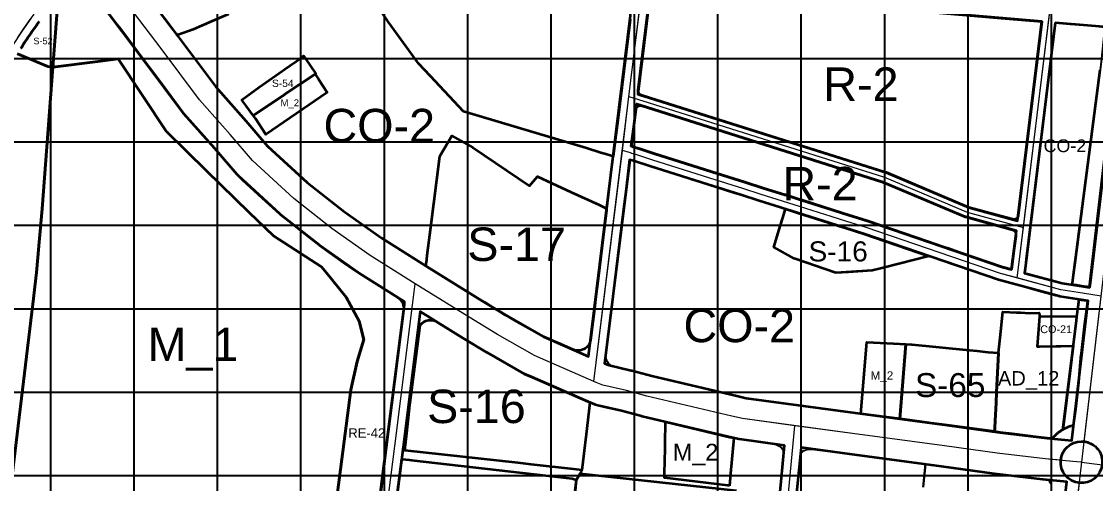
# Model space of a CAD drawing. Header units: millimetres. Extents: x 464536 to 476893, y 870501 to 881610.
# Drawn here: x 467465 to 468753, y 877190 to 877744 of the extents above; entities that cross this region are included whole.
import ezdxf
from ezdxf.enums import TextEntityAlignment as Align

# ---------------------------------------------------------------- set-up
doc = ezdxf.new("R2010")
doc.units = ezdxf.units.MM
for name, color, linetype, lineweight in [('Administration', 16, 'Continuous', 35), ('Center_1', 7, 'Continuous', 5), ('Land Use Code', 7, 'Continuous', 35), ('Manufacturing and storage', 212, 'Continuous', 35), ('Mixed use', 30, 'Continuous', 35), ('Proposed Road Net work', 7, 'Continuous', 35), ('Recreational _ Environmental', 84, 'Continuous', 35), ('Services', 170, 'Continuous', 35), ('Special Functions-', 9, 'Continuous', 35)]:
    doc.layers.add(name, color=color, linetype=linetype, lineweight=lineweight)
doc.layers.add('Commerce_ Business _ Trade', color=10, linetype='Continuous')
doc.layers.add('Grid1', color=7, linetype='Continuous')
doc.styles.add('Arial', font='arial.ttf')

msp = doc.modelspace()

# ---------------------------------------------------------------- linework, layer by layer
at = {"layer": 'Administration'}
msp.add_lwpolyline([(468683.9, 877246.1), (468683.9, 877246.1), (468652.7, 877249.9), (468638.1, 877251.7), (468631.8, 877252.6), (468632, 877257.2), (468632, 877257.3), (468632.4, 877265.5), (468633.5, 877287.1), (468634.1, 877299.9), (468636.5, 877346.8), (468636.5, 877346.9), (468638.4, 877365), (468640, 877380.3), (468640, 877380.5), (468641.7, 877396.1), (468641.7, 877396.3), (468658.2, 877395.5), (468662.9, 877395.3), (468673.8, 877394.7), (468685.3, 877395.1), (468685.7, 877392.4), (468685.5, 877390.5), (468683, 877354.5), (468685.6, 877354.5), (468705.7, 877355), (468711.4, 877355.2), (468726.2, 877355.5), (468726.2, 877355.4), (468724.2, 877339.1), (468722.5, 877326), (468713.6, 877254.9), (468713.1, 877254.6), (468712.4, 877254.2), (468711.7, 877253.8), (468711, 877253.3), (468710.3, 877252.9), (468709.7, 877252.4), (468709, 877251.9), (468708.4, 877251.5), (468707.8, 877251), (468707.1, 877250.4), (468706.5, 877249.9), (468705.9, 877249.4), (468705.3, 877248.9), (468704.8, 877248.3), (468704.2, 877247.7), (468703.6, 877247.2), (468703.1, 877246.6), (468702.5, 877246), (468702, 877245.4), (468701.5, 877244.8), (468701, 877244.2), (468694.9, 877244.8), (468683.9, 877246.1), (468683.9, 877246.1)], close=True, dxfattribs=at)
at = {"layer": 'Center_1'}
for points in [[(468151.4, 877312.7), (468278, 878344), (468282.1, 878377), (468282.2, 878378.2), (468587.1, 880859.8), (468634.7, 881247.7), (468643.1, 881315.6)], [(468338.5, 873812.6), (468355.6, 873957.5), (468418.1, 874496.9), (468508.1, 875263.4), (468569.7, 875800.9), (468575.1, 875846.3), (468658.6, 876548.8), (468816.4, 877901.2), (468829.9, 878009.8), (468852.7, 878215), (468863.4, 878307.3), (468873.2, 878383.8), (468885.1, 878491.3), (468895.2, 878573.2), (468896.9, 878586.6), (468907.2, 878673.6), (469113.1, 880420.4), (469144.9, 880701), (469219, 881312.4)], [(468736, 877215.9), (468735.3, 877216), (468725.6, 877216.9), (468692.3, 877219.9), (468634.9, 877226.9), (468571.6, 877235.7), (468461.3, 877250.2), (468329.4, 877268.2), (468316.7, 877271.2), (468214.8, 877295.2), (468190.2, 877301.7), (468161.9, 877308.3), (468154.1, 877311.5), (468145, 877315.4), (468087.2, 877340.8), (468080.2, 877343.7), (468035.7, 877369), (468006.8, 877386.5), (467936.9, 877429.9), (467882.9, 877463.6), (467837.2, 877496), (467791.4, 877532.1), (467741.9, 877577.5), (467715, 877608.7), (467678.4, 877650.3), (467632.5, 877711.9), (467580.1, 877781.2)], [(468659, 877436.8), (468660.6, 877449.2), (468698, 877755.8)], [(467454.5, 877715.6), (467465.1, 877732), (467476.3, 877747.9)], [(467454.5, 877715.6), (467465.1, 877732), (467476.3, 877747.9)], [(468193.3, 877654.4), (468204.7, 877650.8), (468216.2, 877647.2), (468499.7, 877557.5), (468598.8, 877515.8), (468666.4, 877497.4)], [(468759.7, 877415.2), (468737.3, 877418.7), (468711.3, 877422.7), (468638.9, 877442.2), (468477.6, 877497.4), (468446.9, 877507.1), (468436, 877510.5), (468397.7, 877522.7), (468378.5, 877528.7), (468377.6, 877529), (468352, 877537.1), (468329.9, 877544.1), (468290.5, 877556.6), (468220.9, 877578.6), (468202.6, 877584.4), (468196.8, 877586.2), (468195.1, 877586.8), (468195.1, 877586.8), (468191.1, 877588), (468185.4, 877589.8), (468185.4, 877589.8)], [(467858.2, 876772.2), (467859.6, 876785.8), (467870.3, 876888.7), (467879.8, 876962.5), (467896.2, 877106.9), (467912.6, 877235), (467933.9, 877404.2), (467937.1, 877429.7)], [(468376.1, 877094), (468385.7, 877191.7), (468392.3, 877259.6)], [(468376.1, 877094), (468385.7, 877191.7), (468392.3, 877259.6)], [(468736, 877215.9), (468901.4, 877194.6), (469100.4, 877170.8), (469235.9, 877162.8), (469437.5, 877158.1), (469594.1, 877155.7), (469780.9, 877153.3)]]:
    msp.add_lwpolyline(points, dxfattribs=at)
for points in [[(467937.1, 877429.7, 0), (467936.9, 877429.9, 0), (467882.9, 877463.6, 0), (467837.2, 877496, 0), (467791.4, 877532.1, 0), (467741.9, 877577.5, 0), (467715, 877608.7, 0), (467678.4, 877650.3, 0), (467632.5, 877711.9, 0), (467580.1, 877781.2, 0), (467555, 877820.4, 0), (467549.8, 877828.4, 0)], [(468193.3, 877654.4, 0), (468210.7, 877795.6, 0)], [(467460.6, 877725.2, 0), (467466.9, 877734.6, 0), (467473.4, 877743.9, 0), (467480.1, 877753.1, 0)], [(468666.4, 877497.4, 0), (468697.8, 877753.5, 0)], [(468185.4, 877589.8, 0), (468193.3, 877654.4, 0)], [(468193.3, 877654.4, 0), (468204.7, 877650.8, 0), (468216.2, 877647.2, 0), (468499.7, 877557.5, 0), (468598.8, 877515.8, 0), (468666.4, 877497.4, 0)], [(468193.3, 877654.4, 0), (468193.3, 877654.4, 0)], [(468151.4, 877312.7, 0), (468185.4, 877589.8, 0)], [(468659, 877436.8, 0), (468638.9, 877442.2, 0), (468477.6, 877497.4, 0), (468446.9, 877507.1, 0), (468436, 877510.5, 0), (468397.7, 877522.7, 0), (468378.5, 877528.7, 0), (468377.6, 877529, 0), (468352, 877537.1, 0), (468329.9, 877544.1, 0), (468290.5, 877556.6, 0), (468220.9, 877578.6, 0), (468202.6, 877584.4, 0), (468196.8, 877586.2, 0), (468195.1, 877586.8, 0), (468195.1, 877586.8, 0), (468191.1, 877588, 0), (468185.4, 877589.8, 0)], [(468185.4, 877589.8, 0), (468185.4, 877589.8, 0)], [(468659, 877436.8, 0), (468660.6, 877449.2, 0), (468666.4, 877497.4, 0)], [(467858.7, 876777.5, 0), (467859.6, 876785.8, 0), (467870.3, 876888.7, 0), (467879.8, 876962.5, 0), (467896.2, 877106.9, 0), (467912.6, 877235, 0), (467933.9, 877404.2, 0), (467937.1, 877429.7, 0)], [(468151.4, 877312.7, 0), (468145, 877315.4, 0), (468087.2, 877340.8, 0), (468080.2, 877343.7, 0), (468035.7, 877369, 0), (468006.8, 877386.5, 0), (467937.1, 877429.7, 0)], [(468759.7, 877415.2, 0), (468737.3, 877418.7, 0), (468711.3, 877422.7, 0), (468659, 877436.8, 0)], [(468739.4, 877240.7, 0), (468759.7, 877415.2, 0)], [(468392.3, 877259.6, 0), (468329.4, 877268.2, 0), (468316.7, 877271.2, 0), (468214.8, 877295.2, 0), (468190.2, 877301.7, 0), (468161.9, 877308.3, 0), (468154.1, 877311.5, 0), (468151.4, 877312.7, 0)], [(468371.5, 877053.4, 0), (468376.1, 877094, 0), (468385.7, 877191.7, 0), (468392.3, 877259.6, 0)], [(468711.1, 877218.2, 0), (468692.3, 877219.9, 0), (468634.9, 877226.9, 0), (468571.6, 877235.7, 0), (468461.3, 877250.2, 0), (468392.3, 877259.6, 0)], [(468716.8, 877047.7, 0), (468733.6, 877191, 0)]]:
    msp.add_polyline3d(points, dxfattribs=at)
at = {"layer": 'Commerce_ Business _ Trade'}
for points in [[(468725.3, 877430.7), (468725, 877428.6), (468712.9, 877430.5), (468704, 877432.9), (468671.3, 877441.8), (468667.8, 877442.7), (468668.2, 877446.1), (468668.5, 877448.2), (468669.3, 877455), (468669.8, 877459.3), (468704.5, 877742.9), (468722.5, 877741.3), (468733.1, 877740.4), (468749.2, 877739), (468756.8, 877738.4), (468764.1, 877737.7), (468762.9, 877727.2), (468759.5, 877696.1), (468758.5, 877686.5), (468728.5, 877455), (468726.6, 877440.6)], [(468704.2, 877390.5), (468715.6, 877390.6), (468730.6, 877390.6), (468730.5, 877389.8), (468729.6, 877382.3), (468726.2, 877355.5), (468711.4, 877355.2), (468705.7, 877355), (468697.8, 877354.8), (468683, 877354.5), (468685.5, 877390.5), (468685.6, 877390.5), (468688.1, 877390.5)]]:
    msp.add_lwpolyline(points, close=True, dxfattribs=at)
msp.add_lwpolyline([(468709.2, 877415), (468710, 877414.8), (468718.6, 877413.4), (468733.2, 877411.2), (468731.8, 877399.5), (468730.6, 877390.6), (468715.6, 877390.6), (468704.2, 877390.5), (468694.7, 877390.5), (468685.6, 877390.5), (468685.5, 877390.5), (468685.7, 877392.4), (468685.3, 877395.1), (468673.8, 877394.7), (468668.1, 877395), (468667.6, 877395), (468662.9, 877395.3), (468658.2, 877395.5), (468641.7, 877396.3), (468641.7, 877396.1), (468640, 877380.5), (468640, 877380.3), (468638.4, 877365), (468636.5, 877346.9), (468624.2, 877348), (468620.4, 877348.4), (468610.9, 877349.3), (468601.6, 877350.2), (468565.5, 877353.7), (468561.5, 877354.1), (468561.5, 877354.1), (468532.9, 877356.9), (468532.3, 877356.9), (468525.5, 877357.6), (468510.6, 877358.3), (468478.7, 877359.9), (468471.2, 877274.1), (468464.6, 877275), (468464.6, 877275), (468334, 877292.8), (468322.5, 877295.6), (468220.9, 877319.4), (468196.6, 877325.8), (468195.9, 877326), (468171.9, 877331.6, -0.277211), (468165.5, 877346), (468186.4, 877516.2), (468189.8, 877543.6), (468192.4, 877565), (468194.1, 877578.7), (468194.4, 877578.6), (468200.1, 877576.8), (468218.4, 877571), (468235.8, 877565.5), (468267.7, 877555.4), (468288.1, 877548.9), (468320.4, 877538.7), (468327.5, 877536.5), (468349.6, 877529.5), (468375.2, 877521.4), (468376.1, 877521.1), (468381, 877519.6), (468378.9, 877512.9), (468373.6, 877494.9), (468367.2, 877473.8), (468391.6, 877460.3), (468441.6, 877442.9), (468456.4, 877443.8), (468485, 877445.6), (468520.2, 877454.7), (468532.7, 877457.9), (468553, 877463.1), (468559.8, 877460.8), (468573.5, 877456.1), (468579, 877454.2), (468594.9, 877448.8), (468636.3, 877434.6), (468636.8, 877434.5), (468655.6, 877429.4), (468656.5, 877429.2), (468688.9, 877420.4), (468705.2, 877416)], format="xyb", close=True, dxfattribs=at)
for points in [[(468322.4, 877181.9), (468134.7, 877202.2), (468137.1, 877206.5), (468139.5, 877226.4), (468146.5, 877287.6), (468152.5, 877285.1), (468153.4, 877284.8), (468156.2, 877283.9), (468164, 877282.1), (468184.2, 877277.4), (468208.5, 877271), (468209.1, 877270.8), (468237.3, 877264.2), (468236.2, 877211.5), (468236.1, 877208.3), (468235.9, 877197.1), (468311.7, 877187.9)], [(468546.3, 877186), (468547.7, 877202.1), (468548.4, 877209.7), (468548.7, 877213.5), (468568.3, 877210.9), (468631.5, 877202.2), (468631.6, 877202.1), (468631.8, 877202.1), (468677.2, 877196.6), (468677.2, 877196.6), (468689.3, 877195.1), (468690, 877195), (468693.7, 877194.7), (468696.5, 877194.4), (468696.5, 877194.4), (468696.8, 877193.8), (468697, 877193.5), (468697.3, 877193), (468697.7, 877192.3), (468698.2, 877191.6), (468698.6, 877190.9), (468699, 877190.3)]]:
    msp.add_lwpolyline(points, dxfattribs=at)
for points in [[(468313.8, 877187.6), (468319.2, 877244.9), (468323.6, 877243.9), (468325.1, 877243.6), (468326, 877243.4), (468367.8, 877237.7, -0.258344), (468379.2, 877228.2), (468375.7, 877192.7), (468374.1, 877176.2)], [(468386, 877092.9), (468395.6, 877190.7), (468399.1, 877226.1, -0.26148), (468413, 877231.6), (468440.5, 877227.8), (468458, 877225.4), (468524.8, 877216.6), (468548.7, 877213.5), (468548.4, 877209.7), (468547.7, 877202.1), (468546.3, 877186)]]:
    msp.add_lwpolyline(points, format="xyb", dxfattribs=at)
msp.add_polyline3d([(467865.1, 877803.3, 0), (467905, 877743.4, 0), (467941, 877693.9, 0), (467955.2, 877678.8, 0), (467995, 877636.5, 0), (468142.3, 877592.3, 0), (468158.5, 877587.4, 0), (468162.3, 877586.2, 0), (468164.5, 877585.6, 0), (468171.8, 877583.4, 0), (468174.4, 877582.6, 0), (468174.1, 877579.9, 0), (468174, 877579, 0), (468172.5, 877566.7, 0), (468166.7, 877519.8, 0), (468166.2, 877520, 0), (468156.7, 877525.1, 0), (468124.2, 877539.6, 0), (468100.7, 877550.5, 0), (468083.8, 877558.5, 0), (468074.2, 877547.3, 0), (468006.1, 877593.3, 0), (467981.1, 877607.3, 0), (467966.5, 877582.8, 0), (467955.8, 877497.8, 0), (467951.5, 877464.1, 0), (467950.9, 877459, 0), (467949.9, 877451.2, 0), (467896.8, 877484.4, 0), (467852.1, 877516, 0), (467807.6, 877551.2, 0), (467759.9, 877594.9, 0), (467734, 877625, 0), (467733.9, 877625.1, 0), (467733.8, 877625.3, 0), (467697.8, 877666, 0), (467652.5, 877726.8, 0), (467652.5, 877726.9, 0), (467652.4, 877727, 0), (467651.7, 877728, 0), (467665.1, 877732.9, 0), (467670.7, 877734.9, 0), (467681.7, 877739.5, 0), (467682.9, 877740, 0), (467690.7, 877743.4, 0), (467713.1, 877753, 0)], dxfattribs=at)
msp.add_polyline3d([(467730.7, 877648.1, 0), (467734.4, 877643.1, 0), (467742.7, 877631.8, 0), (467742.8, 877631.8, 0), (467744.1, 877629.8, 0), (467745.4, 877627.9, 0), (467758, 877609, 0), (467831.3, 877659.3, 0), (467820.9, 877675.4, 0), (467817.1, 877681.3, 0), (467817.7, 877681.6, 0), (467805.2, 877700.2, 0), (467803.2, 877703.2, 0), (467801.2, 877701.1, 0), (467780.7, 877687.1, 0), (467778, 877685.2, 0), (467749.7, 877665.7, 0), (467728.9, 877650.6, 0)], close=True, dxfattribs=at)
at = {"layer": 'Grid1'}
for p, q in [((467500, 870600), (467500, 881600)), ((467600, 870600), (467600, 881600)), ((467700, 870600), (467700, 881600)), ((467800, 870600), (467800, 881600)), ((467900, 870600), (467900, 881600)), ((468000, 870600), (468000, 881600)), ((468100, 870600), (468100, 881600)), ((468200, 870600), (468200, 881600)), ((468300, 870600), (468300, 881600)), ((468400, 870600), (468400, 881600)), ((468500, 870600), (468500, 881600)), ((468600, 870600), (468600, 881600)), ((468700, 870600), (468700, 881600)), ((468700, 870600), (468700, 881600)), ((464700, 877700), (472600, 877700)), ((464700, 877600), (472600, 877600)), ((464700, 877500), (472600, 877500)), ((464700, 877400), (472600, 877400)), ((464700, 877300), (472600, 877300)), ((464700, 877200), (472600, 877200))]:
    msp.add_line(p, q, dxfattribs=at)
at = {"layer": 'Manufacturing and storage'}
for points in [[(467460, 877705.5), (467496.3, 877690.3), (467502.5, 877689.4), (467489.5, 877519.6), (467485.6, 877475.3), (467485.6, 877475.1), (467482.8, 877443.4), (467478.3, 877405.4), (467477.1, 877395.8), (467449.6, 877166.2)], [(467449.6, 877166.2), (467477.1, 877395.8), (467478.3, 877405.4), (467482.8, 877443.4), (467485.6, 877475.1), (467485.6, 877475.3), (467489.5, 877519.6), (467502.5, 877689.4), (467556.3, 877696.3), (467580.8, 877699.5), (467638.2, 877612.7), (467686.8, 877565.3), (467738, 877515.5), (467767.1, 877487.3), (467824.7, 877450.2), (467830.5, 877443.1), (467854.1, 877413.8), (467869.7, 877384.9), (467875.4, 877363), (467867.4, 877336.6), (467859.8, 877302.7), (467832.8, 877093.2)]]:
    msp.add_lwpolyline(points, dxfattribs=at)
for points in [[(467742.8, 877631.8), (467757.7, 877641.8), (467778.8, 877655.8), (467780.5, 877656.9), (467780.7, 877657.1), (467817.1, 877681.3), (467820.9, 877675.4), (467831.3, 877659.3), (467758, 877609), (467745.4, 877627.9), (467744.1, 877629.8)], [(468525.5, 877357.6), (468518, 877267.9), (468471.2, 877274.1), (468478.7, 877359.9), (468510.6, 877358.3)], [(468313.7, 877187.6), (468313.7, 877187.6), (468311.9, 877187.8), (468311.7, 877187.9), (468235.9, 877197.1), (468236.1, 877208.3), (468236.2, 877211.5), (468237.3, 877264.2), (468237.5, 877264.2), (468314.2, 877246.1), (468319.1, 877245), (468317.5, 877228.1), (468316.7, 877219.6), (468315, 877202.2)]]:
    msp.add_lwpolyline(points, close=True, dxfattribs=at)
at = {"layer": 'Mixed use'}
for points in [[(468653.2, 877507.2), (468617.1, 877517), (468600.7, 877521.5), (468502, 877563.1), (468501.7, 877563.2), (468501.5, 877563.2), (468218, 877652.9), (468208.1, 877656, -0.361238), (468204.3, 877662), (468218.8, 877779.5, -0.403121), (468224.7, 877784.3), (468224.7, 877784.3), (468644.6, 877748), (468688.6, 877744.2), (468660.2, 877511.8, -0.457227)], [(468576.6, 877472), (468570.9, 877473.9), (468551.3, 877480.6), (468480.1, 877505), (468480, 877505), (468449.3, 877514.7), (468438.4, 877518.2), (468401.1, 877530), (468400.1, 877530.3), (468380.9, 877536.4), (468380.1, 877536.6), (468354.4, 877544.7), (468332.3, 877551.7), (468292.9, 877564.2), (468223.3, 877586.2), (468205, 877592), (468199.3, 877593.8), (468197.5, 877594.4), (468196.1, 877594.8), (468197.5, 877606.4), (468199, 877618.2), (468201.5, 877638.7, -0.469252), (468208.6, 877643.3), (468214.3, 877641.5), (468497.6, 877551.9), (468596.4, 877510.3), (468596.7, 877510.2), (468597.2, 877510), (468615.6, 877505), (468653.3, 877494.7, -0.372469), (468657.3, 877488.7), (468657.1, 877486.4), (468655, 877469.9), (468653.4, 877456.6), (468652.2, 877446.9), (468641.2, 877449.9), (468589.7, 877467.5)]]:
    msp.add_lwpolyline(points, format="xyb", close=True, dxfattribs=at)
for points in [[(468194.6, 877746.9, 0), (468179.8, 877626.2, 0), (468176.8, 877602.2, 0), (468174.4, 877582.6, 0), (468171.8, 877583.4, 0), (468164.5, 877585.6, 0), (468162.3, 877586.2, 0), (468158.5, 877587.4, 0), (468142.3, 877592.3, 0), (467995, 877636.5, 0), (467955.2, 877678.8, 0), (467941, 877693.9, 0), (467905, 877743.4, 0), (467865.1, 877803.3, 0)], [(468128.9, 877182.1, 0), (468130.4, 877194.7, 0), (468134.7, 877202.2, 0), (468322.4, 877181.9, 0)]]:
    msp.add_polyline3d(points, dxfattribs=at)
at = {"layer": 'Proposed Road Net work'}
for points in [[(467600.6, 877795.5, 0), (467652.5, 877726.9, 0), (467697.8, 877666, 0), (467733.9, 877625.1, 0), (467759.9, 877594.9, 0), (467807.6, 877551.2, 0), (467852.1, 877516, 0), (467896.8, 877484.4, 0), (467950.1, 877451.1, 0), (468019.8, 877407.8, 0), (468048.4, 877390.6, 0), (468091.2, 877366.2, 0), (468097, 877363.8, 0), (468145, 877342.7, 0), (468262.2, 878297.1, 0)], [(467600.6, 877795.5, 0), (467652.5, 877726.9, 0), (467697.8, 877666, 0), (467733.9, 877625.1, 0), (467759.9, 877594.9, 0), (467807.6, 877551.2, 0), (467852.1, 877516, 0), (467896.8, 877484.4, 0), (467950.1, 877451.1, 0), (468019.8, 877407.8, 0), (468048.4, 877390.6, 0), (468091.2, 877366.2, 0), (468097, 877363.8, 0), (468145, 877342.7, 0), (468262.2, 878297.1, 0)], [(467886.2, 877108.1, 0), (467902.6, 877236.3, 0), (467924, 877405.4, 0), (467924.3, 877408.2, 0), (467923.7, 877408.6, 0), (467869.7, 877442.4, 0), (467868.5, 877443.2, 0), (467822.7, 877475.6, 0), (467821.7, 877476.4, 0), (467775.9, 877512.5, 0), (467775.3, 877513, 0), (467774.5, 877513.7, 0), (467725, 877559.1, 0), (467722.9, 877561.2, 0), (467696.2, 877592.3, 0), (467659.7, 877633.7, 0), (467659.3, 877634.2, 0), (467658.4, 877635.3, 0), (467612.5, 877696.9, 0), (467560.2, 877766.2, 0)], [(467886.2, 877108.1, 0), (467902.6, 877236.3, 0), (467924, 877405.4, 0), (467924.3, 877408.2, 0), (467923.7, 877408.6, 0), (467869.7, 877442.4, 0), (467868.5, 877443.2, 0), (467822.7, 877475.6, 0), (467821.7, 877476.4, 0), (467775.9, 877512.5, 0), (467775.3, 877513, 0), (467774.5, 877513.7, 0), (467725, 877559.1, 0), (467722.9, 877561.2, 0), (467696.2, 877592.3, 0), (467659.7, 877633.7, 0), (467659.3, 877634.2, 0), (467658.4, 877635.3, 0), (467612.5, 877696.9, 0), (467560.2, 877766.2, 0)], [(467486.2, 877744.4, 0), (467485, 877742.8, 0), (467483.8, 877741.3, 0), (467482.7, 877739.7, 0), (467481.5, 877738.1, 0), (467480.4, 877736.5, 0), (467479.3, 877734.9, 0), (467478.1, 877733.3, 0), (467477, 877731.7, 0), (467475.9, 877730.1, 0), (467474.8, 877728.4, 0), (467473.7, 877726.8, 0), (467472.6, 877725.2, 0), (467471.5, 877723.6, 0), (467470.4, 877721.9, 0), (467469.3, 877720.3, 0), (467468.2, 877718.6, 0), (467467.2, 877717, 0), (467466.1, 877715.3, 0), (467465.1, 877713.7, 0), (467464, 877712, 0)], [(467486.2, 877744.4, 0), (467485, 877742.8, 0), (467483.8, 877741.3, 0), (467482.7, 877739.7, 0), (467481.5, 877738.1, 0), (467480.4, 877736.5, 0), (467479.3, 877734.9, 0), (467478.1, 877733.3, 0), (467477, 877731.7, 0), (467475.9, 877730.1, 0), (467474.8, 877728.4, 0), (467473.7, 877726.8, 0), (467472.6, 877725.2, 0), (467471.5, 877723.6, 0), (467470.4, 877721.9, 0), (467469.3, 877720.3, 0), (467468.2, 877718.6, 0), (467467.2, 877717, 0), (467466.1, 877715.3, 0), (467465.1, 877713.7, 0), (467464, 877712, 0)], [(468636.5, 877434.6, 0), (468475.1, 877489.8, 0), (468444.5, 877499.5, 0), (468433.6, 877502.9, 0), (468395.3, 877515, 0), (468376.1, 877521.1, 0), (468375.2, 877521.4, 0), (468349.6, 877529.5, 0), (468327.5, 877536.5, 0), (468288.1, 877548.9, 0), (468218.4, 877571, 0), (468200.1, 877576.8, 0), (468194.2, 877578.6, 0), (468164, 877334.4, 0), (468169.5, 877332.2, 0), (468195.9, 877326, 0), (468196.6, 877325.8, 0), (468220.9, 877319.4, 0), (468322.5, 877295.6, 0), (468334, 877292.8, 0), (468464.6, 877275, 0), (468575, 877260.4, 0), (468638.1, 877251.7, 0), (468694.9, 877244.8, 0), (468701, 877244.2, 0)], [(468743.4, 877409.6, 0), (468736.1, 877410.8, 0), (468710, 877414.8, 0), (468709.2, 877415, 0), (468636.5, 877434.6, 0)], [(468366.2, 877095, 0), (468375.7, 877192.7, 0), (468380, 877236.1, 0), (468326, 877243.4, 0), (468325.1, 877243.6, 0), (468323.6, 877243.9, 0), (468310.9, 877246.9, 0), (468209.1, 877270.8, 0), (468208.5, 877271, 0), (468184.2, 877277.4, 0), (468156.2, 877283.9, 0), (468153.4, 877284.8, 0), (468152.5, 877285.1, 0), (468144.7, 877288.3, 0), (468144.2, 877288.5, 0), (468135, 877292.5, 0), (468077.4, 877317.8, 0), (468070.6, 877320.6, 0), (468067.8, 877322, 0), (468023.3, 877347.3, 0), (468022.8, 877347.6, 0), (467993.7, 877365.1, 0), (467943, 877396.6, 0), (467922.5, 877233.8, 0), (467906.1, 877105.7, 0)], [(468366.2, 877095, 0), (468375.7, 877192.7, 0), (468380, 877236.1, 0), (468326, 877243.4, 0), (468325.1, 877243.6, 0), (468323.6, 877243.9, 0), (468310.9, 877246.9, 0), (468209.1, 877270.8, 0), (468208.5, 877271, 0), (468184.2, 877277.4, 0), (468156.2, 877283.9, 0), (468153.4, 877284.8, 0), (468152.5, 877285.1, 0), (468144.7, 877288.3, 0), (468144.2, 877288.5, 0), (468135, 877292.5, 0), (468077.4, 877317.8, 0), (468070.6, 877320.6, 0), (468067.8, 877322, 0), (468023.3, 877347.3, 0), (468022.8, 877347.6, 0), (467993.7, 877365.1, 0), (467943, 877396.6, 0), (467922.5, 877233.8, 0), (467906.1, 877105.7, 0)], [(468696.5, 877194.4, 0), (468690, 877195, 0), (468689.3, 877195.1, 0), (468631.6, 877202.1, 0), (468568.3, 877210.9, 0), (468458, 877225.4, 0), (468399.8, 877233.4, 0), (468395.6, 877190.7, 0), (468386, 877092.9, 0), (468382.3, 877059.8, 0)]]:
    msp.add_polyline3d(points, dxfattribs=at)
for points in [[(468688.6, 877744.2, 0), (468219.5, 877784.8, 0), (468203.8, 877657.4, 0), (468206.5, 877656.6, 0), (468218, 877652.9, 0), (468501.7, 877563.2, 0), (468600.7, 877521.5, 0), (468659.4, 877505.5, 0)], [(468688.6, 877744.2, 0), (468219.5, 877784.8, 0), (468203.8, 877657.4, 0), (468206.5, 877656.6, 0), (468218, 877652.9, 0), (468501.7, 877563.2, 0), (468600.7, 877521.5, 0), (468659.4, 877505.5, 0)], [(468704.5, 877742.9, 0), (468668.5, 877448.2, 0), (468667.8, 877442.7, 0), (468712.9, 877430.5, 0), (468738.5, 877426.6, 0), (468745.8, 877425.4, 0), (468782.1, 877736.2, 0)], [(468704.5, 877742.9, 0), (468668.5, 877448.2, 0), (468667.8, 877442.7, 0), (468712.9, 877430.5, 0), (468738.5, 877426.6, 0), (468745.8, 877425.4, 0), (468782.1, 877736.2, 0)], [(468223.3, 877586.2, 0), (468292.9, 877564.2, 0), (468332.3, 877551.7, 0), (468354.4, 877544.7, 0), (468380.1, 877536.6, 0), (468380.9, 877536.4, 0), (468400.1, 877530.3, 0), (468438.4, 877518.2, 0), (468449.3, 877514.7, 0), (468480.1, 877505, 0), (468641.2, 877449.9, 0), (468652.2, 877446.9, 0), (468652.6, 877450.1, 0), (468657.9, 877493.5, 0), (468597.2, 877510, 0), (468596.6, 877510.2, 0), (468497.6, 877551.9, 0), (468214.3, 877641.5, 0), (468202.9, 877645.1, 0), (468202.3, 877645.3, 0), (468196.1, 877594.8, 0), (468197.5, 877594.4, 0), (468199.3, 877593.8, 0), (468205, 877592, 0)], [(468223.3, 877586.2, 0), (468292.9, 877564.2, 0), (468332.3, 877551.7, 0), (468354.4, 877544.7, 0), (468380.1, 877536.6, 0), (468380.9, 877536.4, 0), (468400.1, 877530.3, 0), (468438.4, 877518.2, 0), (468449.3, 877514.7, 0), (468480.1, 877505, 0), (468641.2, 877449.9, 0), (468652.2, 877446.9, 0), (468652.6, 877450.1, 0), (468657.9, 877493.5, 0), (468597.2, 877510, 0), (468596.6, 877510.2, 0), (468497.6, 877551.9, 0), (468214.3, 877641.5, 0), (468202.9, 877645.1, 0), (468202.3, 877645.3, 0), (468196.1, 877594.8, 0), (468197.5, 877594.4, 0), (468199.3, 877593.8, 0), (468205, 877592, 0)], [(468636.5, 877434.6, 0), (468475.1, 877489.8, 0), (468444.5, 877499.5, 0), (468433.6, 877502.9, 0), (468395.3, 877515, 0), (468376.1, 877521.1, 0), (468375.2, 877521.4, 0), (468349.6, 877529.5, 0), (468327.5, 877536.5, 0), (468288.1, 877548.9, 0), (468218.4, 877571, 0), (468200.1, 877576.8, 0), (468194.2, 877578.6, 0), (468164, 877334.4, 0), (468169.5, 877332.2, 0), (468195.9, 877326, 0), (468196.6, 877325.8, 0), (468220.9, 877319.4, 0), (468322.5, 877295.6, 0), (468334, 877292.8, 0), (468464.6, 877275, 0), (468575, 877260.4, 0), (468638.1, 877251.7, 0), (468694.9, 877244.8, 0), (468724.4, 877242.1, 0), (468744, 877409.5, 0), (468736.1, 877410.8, 0), (468710, 877414.8, 0), (468709.2, 877415, 0)], [(468382.3, 877059.8, 0), (468568.7, 877038.3, 0), (468589.1, 877035.9, 0), (468620.4, 877032.4, 0), (468631, 877031.2, 0), (468681.8, 877025.5, 0), (468698.9, 877023.6, 0), (468718.6, 877192.4, 0), (468690, 877195, 0), (468689.3, 877195.1, 0), (468631.6, 877202.1, 0), (468568.3, 877210.9, 0), (468458, 877225.4, 0), (468399.8, 877233.4, 0), (468395.6, 877190.7, 0), (468386, 877092.9, 0)]]:
    msp.add_polyline3d(points, close=True, dxfattribs=at)
at = {"layer": 'Recreational _ Environmental'}
for points in [[(467832.8, 877093.2), (467859.8, 877302.7), (467867.4, 877336.6), (467875.4, 877363), (467869.7, 877384.9), (467854.1, 877413.8), (467830.5, 877443.1), (467824.7, 877450.2), (467767.1, 877487.3), (467738, 877515.5), (467686.8, 877565.3), (467638.2, 877612.7), (467580.8, 877699.5), (467556.3, 877696.3), (467502.5, 877689.4), (467502.7, 877691.2), (467502.7, 877691.9), (467502.9, 877694.3), (467503.7, 877705.2), (467508.5, 877768.1)], [(468761.8, 877562.1), (468748.4, 877447.5), (468747.2, 877437.6), (468746.1, 877427.8), (468745.8, 877425.4), (468743.9, 877425.7), (468742.4, 877426), (468738.5, 877426.6), (468729.5, 877428), (468727, 877428.3), (468725, 877428.6), (468725.3, 877430.7), (468726.6, 877440.6), (468730.5, 877471), (468758.5, 877686.5)]]:
    msp.add_lwpolyline(points, dxfattribs=at)
msp.add_lwpolyline([(467560.2, 877766.2), (467578.1, 877742.4), (467583.4, 877735.4), (467612.5, 877696.9), (467612.5, 877696.9), (467623.9, 877681.5), (467633.4, 877668.8), (467658.1, 877635.7), (467658.4, 877635.3), (467659.3, 877634.2), (467659.7, 877633.7), (467683.1, 877607.2), (467696.2, 877592.3), (467696.2, 877592.3), (467705.5, 877581.5), (467722.9, 877561.2), (467725, 877559.1), (467730, 877554.5), (467753.5, 877533), (467774.5, 877513.7), (467775.3, 877513), (467775.9, 877512.5), (467784.5, 877505.7), (467809.3, 877486.1), (467821.7, 877476.4), (467822.7, 877475.6), (467851.1, 877455.5), (467863.8, 877446.5), (467868.5, 877443.2), (467869.7, 877442.4), (467916, 877413.4), (467916.1, 877413.4, -0.250501), (467923.2, 877400.9), (467900.9, 877224.3), (467884.8, 877089.2)], format="xyb", dxfattribs=at)
msp.add_lwpolyline([(468713.6, 877254.9), (468713.6, 877254.9), (468729.6, 877382.3), (468730.5, 877389.8), (468731.8, 877399.5), (468733.2, 877411.2), (468734.4, 877411), (468736.1, 877410.8), (468742.3, 877409.8), (468743.4, 877409.6), (468742, 877399), (468739.2, 877378.1), (468735.5, 877346.1), (468734.9, 877341), (468734.9, 877340.6), (468732.3, 877312), (468728.8, 877279.5), (468726.2, 877259.8), (468725.7, 877259.7), (468724.9, 877259.5), (468724.1, 877259.3), (468723.3, 877259.1), (468722.6, 877258.9), (468721.8, 877258.6), (468721, 877258.4), (468720.4, 877258.1), (468720.1, 877258), (468719.5, 877257.8), (468718.8, 877257.5), (468718.1, 877257.2), (468717.3, 877256.9), (468716.6, 877256.5), (468715.9, 877256.2), (468715.2, 877255.8), (468714.4, 877255.4), (468713.9, 877255.1)], close=True, dxfattribs=at)
msp.add_lwpolyline([(468743.1, 877239.9, -0.07915), (468750.2, 877236.5), (468752.6, 877234.7, -0.084119), (468757.8, 877228.2, -0.078755), (468760.5, 877220.8, -0.081543), (468760.8, 877212.7, -0.405335), (468733.6, 877191, -0.412185), (468711.1, 877218.2, -0.387799), (468736, 877240.9, -0.033612), (468739.4, 877240.7, -0.038346)], format="xyb", close=True, dxfattribs=at)
at = {"layer": 'Services'}
for points in [[(467508.5, 877768.1), (467503.7, 877705.2), (467502.9, 877694.3), (467502.7, 877691.9), (467502.7, 877691.2), (467502.5, 877689.4), (467496.3, 877690.3), (467460, 877705.5)], [(467464, 877712), (467465.1, 877713.7), (467465.1, 877713.7), (467466.1, 877715.3), (467466.1, 877715.3), (467467.2, 877717), (467467.2, 877717), (467468.2, 877718.6), (467468.3, 877718.7), (467469.3, 877720.3), (467470.4, 877721.9), (467471.5, 877723.6), (467471.5, 877723.6), (467472.6, 877725.2), (467472.6, 877725.2), (467473.7, 877726.8), (467473.7, 877726.8), (467474.8, 877728.4), (467474.8, 877728.4), (467475.9, 877730.1), (467477, 877731.7), (467477, 877731.7), (467478.1, 877733.3), (467479.3, 877734.9), (467479.3, 877734.9), (467480.4, 877736.5), (467480.4, 877736.5), (467481.5, 877738.1), (467481.5, 877738.1), (467482.7, 877739.7), (467482.7, 877739.7), (467483.8, 877741.3), (467485, 877742.8), (467485, 877742.8), (467486.2, 877744.4)]]:
    msp.add_lwpolyline(points, dxfattribs=at)
for points in [[(467817.1, 877681.3), (467780.7, 877657.1), (467780.5, 877656.9), (467778.8, 877655.8), (467757.7, 877641.8), (467742.8, 877631.8), (467742.7, 877631.8), (467734.4, 877643.1), (467730.7, 877648.1), (467728.9, 877650.6), (467749.7, 877665.7), (467778, 877685.2), (467780.7, 877687.1), (467801.2, 877701.1), (467803.2, 877703.2), (467805.2, 877700.2), (467817.7, 877681.6)], [(468373.6, 877494.9), (468378.9, 877512.9), (468381, 877519.6), (468384.6, 877518.4), (468395.3, 877515), (468410.8, 877510.1), (468433.6, 877502.9), (468444.5, 877499.5), (468452.7, 877496.9), (468475.1, 877489.8), (468553, 877463.1), (468532.7, 877457.9), (468520.2, 877454.7), (468495.1, 877448.2), (468485, 877445.6), (468441.6, 877442.9), (468391.6, 877460.3), (468367.2, 877473.8)], [(468636.5, 877346.9), (468636.5, 877346.8), (468634.1, 877299.9), (468633.5, 877287.1), (468632.4, 877265.5), (468632, 877257.3), (468632, 877257.2), (468631.8, 877252.6), (468575, 877260.4), (468555.9, 877262.9), (468524.5, 877267.1), (468518, 877267.9), (468525.5, 877357.6), (468532.3, 877356.9), (468532.9, 877356.9), (468561.5, 877354.1), (468561.5, 877354.1), (468565.5, 877353.7), (468601.6, 877350.2), (468610.9, 877349.3), (468620.4, 877348.4), (468624.2, 877348)], [(468096.2, 876860.2), (468096.2, 876860.2), (468092.2, 876860.8), (468054.8, 876866.3), (468054.8, 876866.3), (468032.1, 876869.6), (468025.4, 876870.6), (467885.2, 876891.1), (467885.2, 876891.2), (467881, 876891.8), (467889.9, 876961.4), (467906.2, 877105.7), (467920.8, 877219.6), (467921.6, 877219.5), (467921.6, 877219.5), (467929.6, 877218.6), (467932.6, 877218.3), (468125.3, 877196.4), (468130.2, 877194.7), (468128.8, 877182.1), (468105.7, 876979.4), (468106.7, 876961.4), (468106.7, 876960.8)]]:
    msp.add_lwpolyline(points, close=True, dxfattribs=at)
for points in [[(468006.1, 877593.3), (468074.2, 877547.3), (468083.8, 877558.5), (468100.7, 877550.5), (468124.2, 877539.6), (468156.7, 877525.1), (468166.2, 877520), (468166.5, 877518), (468166.5, 877517.9), (468166.1, 877514.6), (468166.1, 877514.6), (468162.1, 877482.7), (468156.8, 877439.2), (468156, 877432.8), (468154.9, 877423.6), (468153, 877408.4), (468152.3, 877402.9), (468147.3, 877362.2), (468147.3, 877362.2, -0.482366), (468126.1, 877351), (468111.5, 877357.5), (468102.2, 877361.5), (468097.2, 877363.7), (468097, 877363.8), (468097, 877363.8), (468096.8, 877363.9), (468091.2, 877366.2), (468080.8, 877372.1), (468059.3, 877384.3), (468056.6, 877385.9), (468054.4, 877387.1), (468048.4, 877390.6), (468044.6, 877392.8), (468035.6, 877398.3), (468034.1, 877399.2), (468021.9, 877406.5), (468019.8, 877407.8), (468017.5, 877409.2), (467951.4, 877450.3), (467950.2, 877451), (467950.1, 877451.1), (467950.1, 877451.1), (467949.9, 877451.2), (467950.9, 877459), (467951.5, 877464.1), (467955.8, 877497.8), (467966.5, 877582.8), (467981.1, 877607.3)], [(468139.3, 877226.4), (468136.9, 877206.5), (468130.6, 877207.2), (468076, 877213.2), (468060.1, 877215), (467924.4, 877229.9), (467924.8, 877233.6), (467926.4, 877247.3), (467928.5, 877265.6), (467930.7, 877284.7), (467938.1, 877342.9), (467939.9, 877355.6), (467942.9, 877380.2, -0.389853), (467963.3, 877384), (467993.6, 877365.2), (467993.7, 877365.1), (467993.8, 877365.1), (468022.8, 877347.6), (468023.2, 877347.4), (468023.3, 877347.3), (468023.4, 877347.3), (468067.8, 877322), (468070.6, 877320.6), (468077.4, 877317.8), (468077.4, 877317.8), (468135, 877292.5), (468144.2, 877288.5), (468144.7, 877288.3), (468146.3, 877287.6), (468142, 877249.5)]]:
    msp.add_lwpolyline(points, format="xyb", close=True, dxfattribs=at)
at = {"layer": 'Special Functions-'}
msp.add_lwpolyline([(467713.1, 877753), (467690.7, 877743.4), (467682.9, 877740), (467681.7, 877739.5), (467670.7, 877734.9), (467665.1, 877732.9), (467651.7, 877728), (467650.3, 877729.8), (467646, 877735.5), (467600.6, 877795.5)], dxfattribs=at)

# ---------------------------------------------------------------- texts
at = {"layer": 'Land Use Code', "color": 7, "true_color": 0xffffff, "style": 'Arial'}
for s, height, p in [('S-52', 7.84, (467490.7, 877714.7)), ('R-2', 40.08, (468471.5, 877637.2)), ('S-54', 8.82, (467778.2, 877663.2)), ('M_2', 8.2, (467786.6, 877640.3)), ('CO-2', 40.08, (467893.9, 877587.5)), ('CO-2', 15.33, (468716.1, 877583.1)), ('R-2', 40.08, (468422.4, 877517.9)), ('S-17', 40.08, (468058.6, 877445.2)), ('S-16', 24.09, (468444.2, 877449.4)), ('CO-2', 40.08, (468325.6, 877347.8)), ('CO-21', 9.3, (468705.6, 877367.9)), ('M_1', 40.08, (467670.5, 877325.1)), ('M_2', 10.02, (468496.7, 877311.9)), ('S-65', 28.62, (468578.5, 877285.5)), ('AD_12', 17.26, (468672.6, 877302.7)), ('S-16', 40.08, (468010.4, 877250.8)), ('RE-42', 11.16, (467878.9, 877242)), ('M_2', 20.04, (468273.2, 877211.9))]:
    msp.add_text(s, height=height, dxfattribs=at).set_placement(p, align=Align.BOTTOM_CENTER)

doc.saveas('drawing.dxf')
